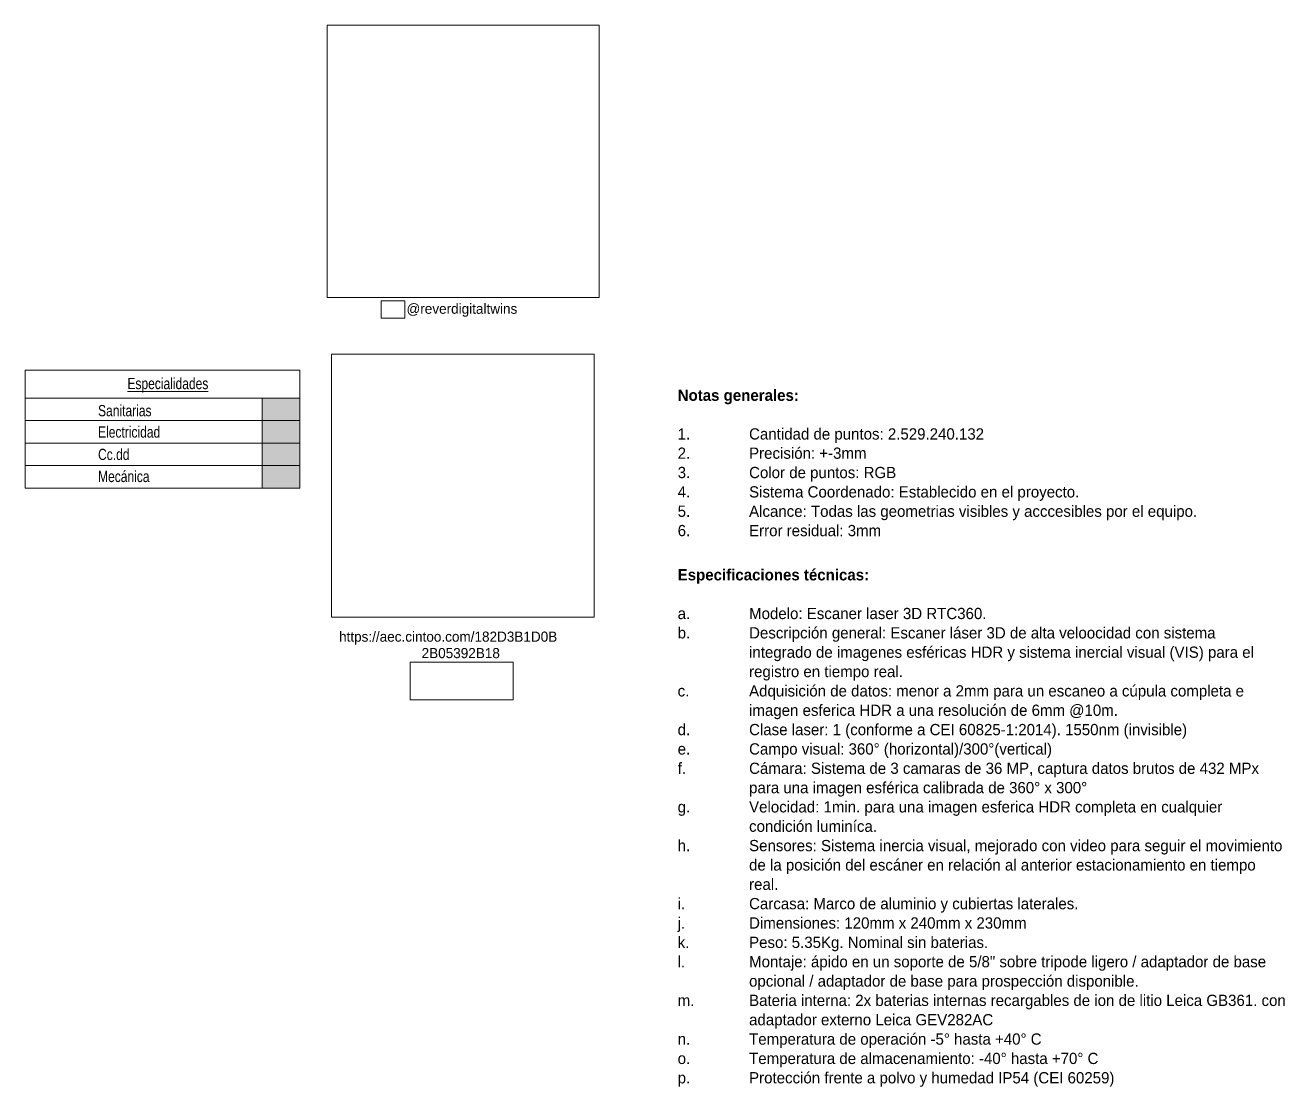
# Model space of a CAD drawing. Header units: centimetres. Extents: x -13617 to -9515, y -261 to 6553.
# Drawn here: x -10635 to -9515, y -261 to 682 of the extents above; entities that cross this region are included whole.
import ezdxf

# ---------------------------------------------------------------- set-up
doc = ezdxf.new("R2010")
doc.units = ezdxf.units.CM
doc.linetypes.add('Dash', pattern=[0.635, 0.3175, -0.3175])
for name, color, linetype, lineweight in [('A-DETL-GENF', 7, 'Continuous', 9), ('A-DETL-THIN', 7, 'Continuous', 18), ('G-ANNO-REFR', 7, 'Dash', 18), ('G-ANNO-TEXT', 7, 'Continuous', 9)]:
    doc.layers.add(name, color=color, linetype=linetype, lineweight=lineweight)
doc.styles.add('Century Gothic_1', font='GOTHIC.TTF', dxfattribs={"width": 0.8, "height": 10})
doc.styles.add('Century Gothic_2', font='GOTHIC.TTF', dxfattribs={"height": 9})
doc.styles.add('Century Gothic_3', font='GOTHIC.TTF', dxfattribs={"height": 10})
doc.styles.add('Century Gothic_B_1', font='GOTHICB.TTF', dxfattribs={"height": 10})
picture_1 = doc.add_image_def('image1.jpg', size_in_pixel=(275, 100))
picture_2 = doc.add_image_def('image2.png', size_in_pixel=(160, 160))
picture_3 = doc.add_image_def('image3.jpeg', size_in_pixel=(2000, 2000))
picture_4 = doc.add_image_def('image4.jpg', size_in_pixel=(434, 317))

msp = doc.modelspace()

# ---------------------------------------------------------------- hatches: boundary and pattern name
at = {"layer": 'A-DETL-GENF', "lineweight": 18, "true_color": 0x0000ff}
msp.add_hatch(color=5, dxfattribs=at).paths.add_polyline_path([(-10391.1, 331), (-10391.1, 351), (-10424.6, 351), (-10424.6, 331)])
at = {"layer": 'A-DETL-GENF', "lineweight": 18, "true_color": 0x008000}
msp.add_hatch(color=96, dxfattribs=at).paths.add_polyline_path([(-10391.1, 311), (-10391.1, 331), (-10424.6, 331), (-10424.6, 311)])
at = {"layer": 'A-DETL-GENF', "lineweight": 18, "true_color": 0xff8000}
msp.add_hatch(color=30, dxfattribs=at).paths.add_polyline_path([(-10391.1, 291), (-10391.1, 311), (-10424.6, 311), (-10424.6, 291)])
at = {"layer": 'A-DETL-GENF', "lineweight": 18, "true_color": 0xff00ff}
msp.add_hatch(color=6, dxfattribs=at).paths.add_polyline_path([(-10391.1, 271), (-10391.1, 291), (-10424.6, 291), (-10424.6, 271)])

# ---------------------------------------------------------------- linework, layer by layer
at = {"layer": 'A-DETL-THIN'}
for p, q in [((-10635.3, 375.9), (-10635.3, 271)), ((-10391.1, 375.9), (-10635.3, 375.9)), ((-10391.1, 271), (-10391.1, 375.9)), ((-10391.1, 351), (-10635.3, 351)), ((-10424.6, 271), (-10424.6, 351)), ((-10635.3, 331), (-10391.1, 331)), ((-10635.3, 311), (-10391.1, 311)), ((-10635.3, 291), (-10391.1, 291)), ((-10635.3, 271), (-10391.1, 271))]:
    msp.add_line(p, q, dxfattribs=at)

# ---------------------------------------------------------------- texts
at = {"layer": 'G-ANNO-TEXT', "attachment_point": 1}
for s, insert, char_height, width, style in [('@reverdigitaltwins', (-10296.2, 434.9), 9, 128.671, 'Century Gothic_2'), ('\\LEspecialidades', (-10544.4, 368.9), 10, 100.371, 'Century Gothic_1'), ('Notas generales:', (-10055.1, 358.5), 10, 141.498, 'Century Gothic_B_1'), ('Sanitarias', (-10570.5, 344.8), 10, 62.852, 'Century Gothic_1'), ('Electricidad', (-10570.5, 325.8), 10, 79.527, 'Century Gothic_1'), ('1.', (-10055.1, 324.1), 10, 76.97, 'Century Gothic_3'), ('Cantidad de puntos: 2.529.240.132', (-9991.6, 324.1), 10, 287.405, 'Century Gothic_3'), ('Cc.dd', (-10570.5, 305.9), 10, 42.329, 'Century Gothic_1'), ('2.', (-10055.1, 307), 10, 76.97, 'Century Gothic_3'), ('Precisión: +-3mm', (-9991.6, 307), 10, 141.097, 'Century Gothic_3'), ('Mecánica ', (-10570.5, 286.3), 10, 73.755, 'Century Gothic_1'), ('3.', (-10055.1, 289.8), 10, 76.97, 'Century Gothic_3'), ('Color de puntos: RGB', (-9991.6, 289.8), 10, 178.375, 'Century Gothic_3'), ('4.', (-10055.1, 272.6), 10, 76.97, 'Century Gothic_3'), ('Sistema Coordenado: Establecido en el proyecto.', (-9991.6, 272.6), 10, 416.477, 'Century Gothic_3'), ('5.', (-10055.1, 255.4), 10, 76.97, 'Century Gothic_3'), ('Alcance: Todas las geometrias visibles y acccesibles por el equipo.', (-9991.6, 255.4), 10, 557.974, 'Century Gothic_3'), ('6.', (-10055.1, 238.2), 10, 76.97, 'Century Gothic_3'), ('Error residual: 3mm', (-9991.6, 238.2), 10, 156.73, 'Century Gothic_3'), ('Especificaciones técnicas:', (-10055.1, 198.9), 10, 222.869, 'Century Gothic_B_1'), ('a.', (-10055.1, 164.5), 10, 76.97, 'Century Gothic_3'), ('Modelo: Escaner laser 3D RTC360.', (-9991.6, 164.5), 10, 280.591, 'Century Gothic_3'), ('b.', (-10055.1, 147.3), 10, 76.97, 'Century Gothic_3'), ('Descripción general: Escaner láser 3D de alta veloocidad con sistema ', (-9991.6, 147.3), 10, 590.844, 'Century Gothic_3'), ('https://aec.cintoo.com/182D3B1D0B', (-10356.2, 143.4), 9, 262.553, 'Century Gothic_2'), ('2B05392B18', (-10282.8, 128.8), 9, 84.177, 'Century Gothic_2'), ('integrado de imagenes esféricas HDR y sistema inercial visual (VIS) para el ', (-9991.6, 130.1), 10, 624.114, 'Century Gothic_3'), ('registro en tiempo real.', (-9991.6, 112.9), 10, 192.405, 'Century Gothic_3'), ('c.', (-10055.1, 95.7), 10, 76.97, 'Century Gothic_3'), ('Adquisición de datos: menor a 2mm para un escaneo a cúpula completa e ', (-9991.6, 95.7), 10, 640.147, 'Century Gothic_3'), ('imagen esferica HDR a una resolución de 6mm @10m.', (-9991.6, 78.5), 10, 454.156, 'Century Gothic_3'), ('d.', (-10055.1, 61.3), 10, 76.97, 'Century Gothic_3'), ('Clase laser: 1 (conforme a CEI 60825-1:2014). 1550nm (invisible)', (-9991.6, 61.3), 10, 525.907, 'Century Gothic_3'), ('e.', (-10055.1, 44.1), 10, 76.97, 'Century Gothic_3'), ('Campo visual: 360° (horizontal)/300°(vertical)', (-9991.6, 44.1), 10, 376.793, 'Century Gothic_3'), ('f.', (-10055.1, 26.9), 10, 76.97, 'Century Gothic_3'), ('Cámara: Sistema de 3 camaras de 36 MP, captura datos brutos de 432 MPx ', (-9991.6, 26.9), 10, 637.742, 'Century Gothic_3'), ('para una imagen esférica calibrada de 360° x 300°', (-9991.6, 9.7), 10, 426.899, 'Century Gothic_3'), ('g.', (-10055.1, -7.4), 10, 76.97, 'Century Gothic_3'), ('Velocidad: 1min. para una imagen esferica HDR completa en cualquier ', (-9991.6, -7.4), 10, 606.477, 'Century Gothic_3'), ('condición luminíca.', (-9991.6, -24.6), 10, 164.747, 'Century Gothic_3'), ('h.', (-10055.1, -41.8), 10, 76.97, 'Century Gothic_3'), ('Sensores: Sistema inercia visual, mejorado con video para seguir el movimiento ', (-9991.6, -41.8), 10, 667.405, 'Century Gothic_3'), ('de la posición del escáner en relación al anterior estacionamiento en tiempo ', (-9991.6, -59), 10, 652.173, 'Century Gothic_3'), ('real. ', (-9991.6, -76.2), 10, 40.886, 'Century Gothic_3'), ('i.', (-10055.1, -93.4), 10, 76.97, 'Century Gothic_3'), ('Carcasa: Marco de aluminio y cubiertas laterales.', (-9991.6, -93.4), 10, 416.477, 'Century Gothic_3'), ('j.', (-10055.1, -110.6), 10, 76.97, 'Century Gothic_3'), ('Dimensiones: 120mm x 240mm x 230mm ', (-9991.6, -110.6), 10, 339.916, 'Century Gothic_3'), ('k.', (-10055.1, -127.8), 10, 76.97, 'Century Gothic_3'), ('Peso: 5.35Kg. Nominal sin baterias.', (-9991.6, -127.8), 10, 284.599, 'Century Gothic_3'), ('l.', (-10055.1, -145), 10, 76.97, 'Century Gothic_3'), ('Montaje: ápido en un soporte de 5/8" sobre tripode ligero / adaptador de base ', (-9991.6, -145), 10, 667.405, 'Century Gothic_3'), ('opcional / adaptador de base para prospección disponible.', (-9991.6, -162.2), 10, 507.067, 'Century Gothic_3'), ('Bateria interna: 2x baterias internas recargables de ion de litio Leica GB361. con ', (-9991.6, -179.4), 10, 667.405, 'Century Gothic_3'), ('m.', (-10055.1, -179.4), 10, 76.97, 'Century Gothic_3'), ('adaptador externo Leica GEV282AC', (-9991.6, -196.6), 10, 305.443, 'Century Gothic_3'), ('n.', (-10055.1, -213.8), 10, 76.97, 'Century Gothic_3'), ('Temperatura de operación -5° hasta +40° C', (-9991.6, -213.8), 10, 365.169, 'Century Gothic_3'), ('o.', (-10055.1, -231), 10, 76.97, 'Century Gothic_3'), ('Temperatura de almacenamiento: -40° hasta +70° C', (-9991.6, -231), 10, 438.122, 'Century Gothic_3'), ('p.', (-10055.1, -248.2), 10, 76.97, 'Century Gothic_3'), ('Protección frente a polvo y humedad IP54 (CEI 60259)', (-9991.6, -248.2), 10, 452.953, 'Century Gothic_3')]:
    msp.add_mtext(s, dxfattribs=dict(at, insert=insert, char_height=char_height, width=width, style=style))

# ---------------------------------------------------------------- pictures from other files: only their frames are drawn
at = {"layer": 'G-ANNO-REFR'}
image = msp.add_image(picture_3, insert=(-10366.9, 440.4), size_in_units=(242, 242), dxfattribs=at)
image.dxf.flags = 7
image = msp.add_image(picture_4, insert=(-10318.7, 422.1), size_in_units=(20.9, 15.3), dxfattribs=at)
image.dxf.flags = 7
image = msp.add_image(picture_2, insert=(-10362.9, 156.3), size_in_units=(233.6, 233.6), dxfattribs=at)
image.dxf.flags = 7
image = msp.add_image(picture_1, insert=(-10293.1, 82.7), size_in_units=(91.8, 33.4), dxfattribs=at)
image.dxf.flags = 7

doc.saveas('drawing.dxf')
